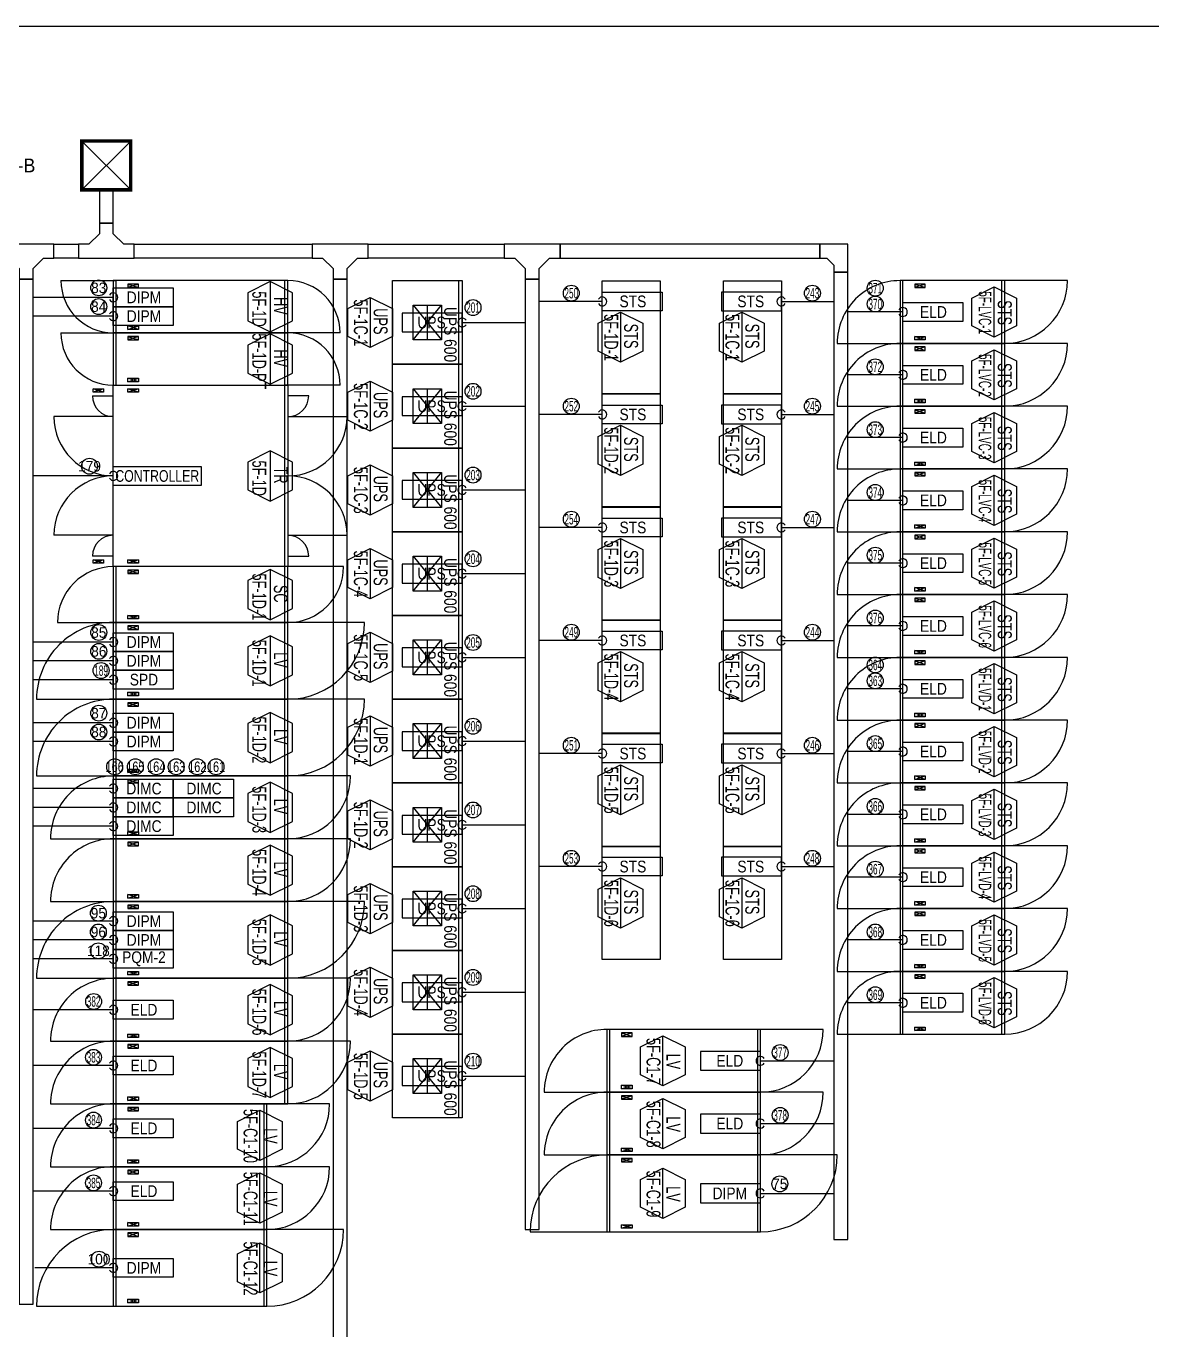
# Model space of a CAD drawing. Header units: millimetres. Extents: x 89450 to 753248, y -530175 to 1209785.
# Drawn here: x 324500 to 340634, y 401511 to 420198 of the extents above; entities that cross this region are included whole.
import ezdxf
from ezdxf.enums import TextEntityAlignment as Align

# ---------------------------------------------------------------- set-up
doc = ezdxf.new("R2010")
doc.units = ezdxf.units.MM
doc.header["$LTSCALE"] = 150
for name, color, linetype in [('------00 Switch Gear', 3, 'Continuous'), ('------00 Switch Gear_Number', 1, 'Continuous'), ('-----29 Indicator', 1, 'Continuous'), ('-----99 EPMS CABLE DUCT', 4, 'Continuous'), ('-----99 EPMS CONDUIT', 4, 'Continuous'), ('-----99 EPMS DEVICE', 3, 'Continuous'), ('-----99 EPMS PNL', 6, 'Continuous')]:
    doc.layers.add(name, color=color, linetype=linetype)
doc.layers.add('NOPLOT', color=191, linetype='Continuous', plot=False)
doc.styles.add('ELEC', font='')
doc.styles.get('ELEC').set_extended_font_data('Dotum')

# ---------------------------------------------------------------- blocks, each defined once
blk = doc.blocks.new('zw$32E')
for p, q in [((100, 0), (0, 0)), ((0, 0), (0, -400)), ((100, -75), (100, 0)), ((175, -150), (100, -75)), ((250, -150), (175, -150)), ((250, -250), (250, -150)), ((100, -325), (175, -250)), ((175, -250), (250, -250)), ((100, -400), (100, -325)), ((0, -400), (100, -400))]:
    blk.add_line(p, q)
blk = doc.blocks.new('750X2500')
at = {"layer": '------00 Switch Gear', "color": 161}
for p, q in [((-3250, 750), (-2458, 750)), ((-2460, 750), (-2460, 0)), ((-40, 750), (-40, 0)), ((-210, 700), (-360, 650)), ((-360, 700), (-210, 650)), ((-210, 50), (-360, 100)), ((-360, 50), (-210, 100)), ((750, 0), (-42, 0))]:
    blk.add_line(p, q, dxfattribs=at)
for points in [[(-2500, 750), (-2500, 0), (0, 0), (0, 750)], [(-360, 700), (-210, 700), (-210, 650), (-360, 650)], [(-360, 50), (-210, 50), (-210, 100), (-360, 100)]]:
    blk.add_lwpolyline(points, close=True, dxfattribs=at)
for centre, start, end in [((-2500, 750), 180, 270), ((0, 0), 0, 90)]:
    blk.add_arc(centre, 750, start, end, dxfattribs=at)
blk = doc.blocks.new('800X2500')
at = {"layer": '------00 Switch Gear', "color": 161}
for p, q in [((-2460, 800), (-2460, 0)), ((-210, 750), (-360, 700)), ((-360, 750), (-210, 700)), ((800, 800), (-42, 800)), ((-40, 800), (-40, 0)), ((-3300, 0), (-2458, 0)), ((-210, 50), (-360, 100)), ((-360, 50), (-210, 100))]:
    blk.add_line(p, q, dxfattribs=at)
for points in [[(-2500, 800), (-2500, 0), (0, 0), (0, 800)], [(-360, 750), (-210, 750), (-210, 700), (-360, 700)], [(-360, 50), (-210, 50), (-210, 100), (-360, 100)]]:
    blk.add_lwpolyline(points, close=True, dxfattribs=at)
for centre, start, end in [((-2500, 0), 90, 180), ((0, 800), 270, 0)]:
    blk.add_arc(centre, 800, start, end, dxfattribs=at)
blk = doc.blocks.new('1100X2500')
at = {"layer": '------00 Switch Gear', "color": 161}
for p, q in [((-2460, 1100), (-2460, 0)), ((-210, 1050), (-360, 1000)), ((-360, 1050), (-210, 1000)), ((1100, 1100), (-42, 1100)), ((-40, 1100), (-40, 0)), ((-3600, 0), (-2458, 0)), ((-210, 50), (-360, 100)), ((-360, 50), (-210, 100))]:
    blk.add_line(p, q, dxfattribs=at)
at = {"layer": '------00 Switch Gear', "color": 161, "elevation": 0}
for points in [[(-2500, 1100), (-2500, 0), (0, 0), (0, 1100)], [(-360, 1050), (-210, 1050), (-210, 1000), (-360, 1000)], [(-360, 50), (-210, 50), (-210, 100), (-360, 100)]]:
    blk.add_lwpolyline(points, close=True, dxfattribs=at)
at = {"layer": '------00 Switch Gear', "color": 161}
for centre, start, end in [((-2500, 0), 90, 180), ((0, 1100), 270, 0)]:
    blk.add_arc(centre, 1100, start, end, dxfattribs=at)
blk = doc.blocks.new('900X2500')
at = {"layer": '------00 Switch Gear', "color": 161}
for p, q in [((-2460, 900), (-2460, 0)), ((-210, 850), (-360, 800)), ((-360, 850), (-210, 800)), ((900, 900), (-42, 900)), ((-40, 900), (-40, 0)), ((-3400, 0), (-2458, 0)), ((-210, 50), (-360, 100)), ((-360, 50), (-210, 100))]:
    blk.add_line(p, q, dxfattribs=at)
at = {"layer": '------00 Switch Gear', "color": 161, "elevation": 0}
for points in [[(-2500, 900), (-2500, 0), (0, 0), (0, 900)], [(-360, 850), (-210, 850), (-210, 800), (-360, 800)], [(-360, 50), (-210, 50), (-210, 100), (-360, 100)]]:
    blk.add_lwpolyline(points, close=True, dxfattribs=at)
at = {"layer": '------00 Switch Gear', "color": 161}
for centre, start, end in [((-2500, 0), 90, 180), ((0, 900), 270, 0)]:
    blk.add_arc(centre, 900, start, end, dxfattribs=at)
blk = doc.blocks.new('UPS 600kV')
at = {"layer": '------00 Switch Gear', "color": 161}
blk.add_line((800, 850), (-402, 850), dxfattribs=at)
blk.add_lwpolyline([(798, -100), (-402, -100), (-402, 900), (798, 900)], close=True, dxfattribs=at)
at = {"layer": 'NOPLOT', "color": 161}
for p, q in [((-52, 199), (448, 601)), ((448, 199), (-52, 601)), ((-52, 400), (448, 400))]:
    blk.add_line(p, q, dxfattribs=at)
blk.add_lwpolyline([(448, 601), (448, 199), (-52, 199), (-52, 601)], close=True, dxfattribs=at)
at = {"layer": 'NOPLOT', "color": 161, "style": 'ELEC', "width": 0.85}
blk.add_text('UPS 600', height=178.2, dxfattribs=at).set_placement((-26, 731), align=Align.MIDDLE_LEFT)
blk = doc.blocks.new('1100x2200')
at = {"layer": '------00 Switch Gear', "color": 161}
for p, q in [((-2160, 0), (-2160, 1100)), ((-1990, 1050), (-1840, 1000)), ((-1840, 1050), (-1990, 1000)), ((1100, 1100), (-42, 1100)), ((-40, 0), (-40, 1100)), ((-3300, 0), (-2158, 0)), ((-1990, 50), (-1840, 100)), ((-1840, 50), (-1990, 100))]:
    blk.add_line(p, q, dxfattribs=at)
at = {"layer": '------00 Switch Gear', "color": 161, "elevation": 0}
for points in [[(0, 0), (0, 1100), (-2200, 1100), (-2200, 0)], [(-1840, 1050), (-1990, 1050), (-1990, 1000), (-1840, 1000)], [(-1840, 50), (-1990, 50), (-1990, 100), (-1840, 100)]]:
    blk.add_lwpolyline(points, close=True, dxfattribs=at)
at = {"layer": '------00 Switch Gear', "color": 161}
for centre, start, end in [((-2200, 0), 90, 180), ((0, 1100), 270, 0)]:
    blk.add_arc(centre, 1100, start, end, dxfattribs=at)
blk = doc.blocks.new('900x2200')
at = {"layer": '------00 Switch Gear', "color": 161}
for p, q in [((-2160, 900), (-2160, 0)), ((-210, 850), (-360, 800)), ((-360, 850), (-210, 800)), ((900, 900), (-42, 900)), ((-40, 900), (-40, 0)), ((-3100, 0), (-2158, 0)), ((-210, 50), (-360, 100)), ((-360, 50), (-210, 100))]:
    blk.add_line(p, q, dxfattribs=at)
for points in [[(-2200, 900), (-2200, 0), (0, 0), (0, 900)], [(-360, 850), (-210, 850), (-210, 800), (-360, 800)], [(-360, 50), (-210, 50), (-210, 100), (-360, 100)]]:
    blk.add_lwpolyline(points, close=True, dxfattribs=at)
for centre, start, end in [((-2200, 0), 90, 180), ((0, 900), 270, 0)]:
    blk.add_arc(centre, 900, start, end, dxfattribs=at)
blk = doc.blocks.new('STS-R')
at = {"color": 161}
blk.add_lwpolyline([(886994, -128588), (888614, -128588), (888614, -129418), (886994, -129418), (886994, -128588)], dxfattribs=at)
blk = doc.blocks.new('900X1500')
at = {"layer": '------00 Switch Gear', "color": 0}
for p, q in [((-1460, 900), (-1460, 0)), ((-210, 850), (-360, 800)), ((-360, 850), (-210, 800)), ((900, 900), (-42, 900)), ((-40, 900), (-40, 0)), ((-2400, 0), (-1458, 0)), ((-210, 50), (-360, 100)), ((-360, 50), (-210, 100))]:
    blk.add_line(p, q, dxfattribs=at)
at = {"layer": '------00 Switch Gear', "color": 0, "elevation": 0}
for points in [[(-1500, 900), (-1500, 0), (0, 0), (0, 900)], [(-360, 850), (-210, 850), (-210, 800), (-360, 800)], [(-360, 50), (-210, 50), (-210, 100), (-360, 100)]]:
    blk.add_lwpolyline(points, close=True, dxfattribs=at)
at = {"layer": '------00 Switch Gear', "color": 0}
for centre, start, end in [((-1500, 0), 90, 180), ((0, 900), 270, 0)]:
    blk.add_arc(centre, 900, start, end, dxfattribs=at)

msp = doc.modelspace()

# ---------------------------------------------------------------- linework, layer by layer
at = {"layer": '------00 Switch Gear', "color": 161}
for p, q in [((328210, 412450), (328210, 415050)), ((325450, 414900), (325750, 414900)), ((325450, 414900), (325750, 414900)), ((325610, 414950), (325460, 415000)), ((325610, 415000), (325460, 414950)), ((326110, 414950), (325960, 415000)), ((326110, 415000), (325960, 414950)), ((326110, 414950), (325960, 415000)), ((326110, 415000), (325960, 414950)), ((328550, 414900), (328250, 414900)), ((325750, 414600), (324900, 414600)), ((325750, 414600), (324900, 414600)), ((328250, 414600), (329100, 414600)), ((325750, 412900), (324900, 412900)), ((325750, 412900), (324900, 412900)), ((328250, 412900), (329100, 412900)), ((325750, 412600), (325450, 412600)), ((325750, 412600), (325450, 412600)), ((325610, 412500), (325460, 412550)), ((325610, 412550), (325460, 412500)), ((326110, 412500), (325960, 412550)), ((326110, 412550), (325960, 412500)), ((326110, 412500), (325960, 412550)), ((326110, 412550), (325960, 412500)), ((328250, 412600), (328550, 412600))]:
    msp.add_line(p, q, dxfattribs=at)
at = {"layer": '------00 Switch Gear', "color": 161, "elevation": 0}
for points in [[(325750, 412450), (325750, 415050), (328250, 415050), (328250, 412450)], [(325460, 414950), (325460, 415000), (325610, 415000), (325610, 414950)], [(325960, 414950), (325960, 415000), (326110, 415000), (326110, 414950)], [(325960, 414950), (325960, 415000), (326110, 415000), (326110, 414950)], [(325460, 412500), (325460, 412550), (325610, 412550), (325610, 412500)], [(325960, 412500), (325960, 412550), (326110, 412550), (326110, 412500)], [(325960, 412500), (325960, 412550), (326110, 412550), (326110, 412500)]]:
    msp.add_lwpolyline(points, close=True, dxfattribs=at)
at = {"layer": '------00 Switch Gear', "color": 161}
for centre, radius, start, end in [((325750, 414900), 300, 180, 270), ((325750, 414900), 300, 180, 270), ((328250, 414900), 300, 270, 0), ((325750, 414600), 850, 180, 270), ((325750, 414600), 850, 180, 270), ((328250, 414600), 850, 270, 0), ((325750, 412900), 850, 90, 180), ((325750, 412900), 850, 90, 180), ((328250, 412900), 850, 0, 90), ((325750, 412600), 300, 90, 180), ((325750, 412600), 300, 90, 180), ((328250, 412600), 300, 0, 90)]:
    msp.add_arc(centre, radius, start, end, dxfattribs=at)
at = {"layer": '------00 Switch Gear_Number', "color": 1, "elevation": 0}
for points in [[(328000, 416535), (328000, 415815), (328320, 415975), (328320, 416375), (328000, 416535), (327680, 416375), (327680, 415975), (328000, 415815)], [(329430, 416310), (329430, 415590), (329110, 415750), (329110, 416150), (329430, 416310), (329750, 416150), (329750, 415750), (329430, 415590)], [(333018, 416099), (333018, 415379), (332698, 415539), (332698, 415939), (333018, 416099), (333338, 415939), (333338, 415539), (333018, 415379)], [(334755, 416099), (334755, 415379), (334435, 415539), (334435, 415939), (334755, 416099), (335075, 415939), (335075, 415539), (334755, 415379)], [(328000, 415785), (328000, 415065), (328320, 415225), (328320, 415625), (328000, 415785), (327680, 415625), (327680, 415225), (328000, 415065)], [(329430, 415110), (329430, 414390), (329110, 414550), (329110, 414950), (329430, 415110), (329750, 414950), (329750, 414550), (329430, 414390)], [(333018, 414477), (333018, 413757), (332698, 413917), (332698, 414317), (333018, 414477), (333338, 414317), (333338, 413917), (333018, 413757)], [(334755, 414477), (334755, 413757), (334435, 413917), (334435, 414317), (334755, 414477), (335075, 414317), (335075, 413917), (334755, 413757)], [(328000, 414110), (328000, 413390), (328320, 413550), (328320, 413950), (328000, 414110), (327680, 413950), (327680, 413550), (328000, 413390)], [(329430, 413910), (329430, 413190), (329110, 413350), (329110, 413750), (329430, 413910), (329750, 413750), (329750, 413350), (329430, 413190)], [(333018, 412855), (333018, 412135), (332698, 412295), (332698, 412695), (333018, 412855), (333338, 412695), (333338, 412295), (333018, 412135)], [(334755, 412855), (334755, 412135), (334435, 412295), (334435, 412695), (334755, 412855), (335075, 412695), (335075, 412295), (334755, 412135)], [(329430, 412710), (329430, 411990), (329110, 412150), (329110, 412550), (329430, 412710), (329750, 412550), (329750, 412150), (329430, 411990)], [(328000, 412410), (328000, 411690), (328320, 411850), (328320, 412250), (328000, 412410), (327680, 412250), (327680, 411850), (328000, 411690)], [(329430, 411510), (329430, 410790), (329110, 410950), (329110, 411350), (329430, 411510), (329750, 411350), (329750, 410950), (329430, 410790)], [(328000, 411460), (328000, 410740), (328320, 410900), (328320, 411300), (328000, 411460), (327680, 411300), (327680, 410900), (328000, 410740)], [(333018, 411233), (333018, 410513), (332698, 410673), (332698, 411073), (333018, 411233), (333338, 411073), (333338, 410673), (333018, 410513)], [(334755, 411233), (334755, 410513), (334435, 410673), (334435, 411073), (334755, 411233), (335075, 411073), (335075, 410673), (334755, 410513)], [(328000, 410360), (328000, 409640), (328320, 409800), (328320, 410200), (328000, 410360), (327680, 410200), (327680, 409800), (328000, 409640)], [(329430, 410310), (329430, 409590), (329110, 409750), (329110, 410150), (329430, 410310), (329750, 410150), (329750, 409750), (329430, 409590)], [(333018, 409611), (333018, 408891), (332698, 409051), (332698, 409451), (333018, 409611), (333338, 409451), (333338, 409051), (333018, 408891)], [(334755, 409611), (334755, 408891), (334435, 409051), (334435, 409451), (334755, 409611), (335075, 409451), (335075, 409051), (334755, 408891)], [(328000, 409360), (328000, 408640), (328320, 408800), (328320, 409200), (328000, 409360), (327680, 409200), (327680, 408800), (328000, 408640)], [(329430, 409110), (329430, 408390), (329110, 408550), (329110, 408950), (329430, 409110), (329750, 408950), (329750, 408550), (329430, 408390)], [(328000, 408460), (328000, 407740), (328320, 407900), (328320, 408300), (328000, 408460), (327680, 408300), (327680, 407900), (328000, 407740)], [(333018, 407989), (333018, 407269), (332698, 407429), (332698, 407829), (333018, 407989), (333338, 407829), (333338, 407429), (333018, 407269)], [(334755, 407989), (334755, 407269), (334435, 407429), (334435, 407829), (334755, 407989), (335075, 407829), (335075, 407429), (334755, 407269)], [(329430, 407910), (329430, 407190), (329110, 407350), (329110, 407750), (329430, 407910), (329750, 407750), (329750, 407350), (329430, 407190)], [(328000, 407460), (328000, 406740), (328320, 406900), (328320, 407300), (328000, 407460), (327680, 407300), (327680, 406900), (328000, 406740)], [(329430, 406710), (329430, 405990), (329110, 406150), (329110, 406550), (329430, 406710), (329750, 406550), (329750, 406150), (329430, 405990)], [(328000, 406460), (328000, 405740), (328320, 405900), (328320, 406300), (328000, 406460), (327680, 406300), (327680, 405900), (328000, 405740)], [(328000, 405560), (328000, 404840), (328320, 405000), (328320, 405400), (328000, 405560), (327680, 405400), (327680, 405000), (328000, 404840)], [(329430, 405510), (329430, 404790), (329110, 404950), (329110, 405350), (329430, 405510), (329750, 405350), (329750, 404950), (329430, 404790)]]:
    msp.add_lwpolyline(points, dxfattribs=at)
at = {"layer": '------00 Switch Gear_Number', "elevation": 0}
for points in [[(338374, 415740), (338374, 416460), (338694, 416300), (338694, 415900), (338374, 415740), (338054, 415900), (338054, 416300), (338374, 416460)], [(338374, 414840), (338374, 415560), (338694, 415400), (338694, 415000), (338374, 414840), (338054, 415000), (338054, 415400), (338374, 415560)], [(338374, 413940), (338374, 414660), (338694, 414500), (338694, 414100), (338374, 413940), (338054, 414100), (338054, 414500), (338374, 414660)], [(338374, 413040), (338374, 413760), (338694, 413600), (338694, 413200), (338374, 413040), (338054, 413200), (338054, 413600), (338374, 413760)], [(338374, 412140), (338374, 412860), (338694, 412700), (338694, 412300), (338374, 412140), (338054, 412300), (338054, 412700), (338374, 412860)], [(338374, 411240), (338374, 411960), (338694, 411800), (338694, 411400), (338374, 411240), (338054, 411400), (338054, 411800), (338374, 411960)], [(333624, 405008), (333624, 405728), (333944, 405568), (333944, 405168), (333624, 405008), (333304, 405168), (333304, 405568), (333624, 405728)], [(333624, 404108), (333624, 404828), (333944, 404668), (333944, 404268), (333624, 404108), (333304, 404268), (333304, 404668), (333624, 404828)], [(327850, 403940), (327850, 404660), (328170, 404500), (328170, 404100), (327850, 403940), (327530, 404100), (327530, 404500), (327850, 404660)], [(333624, 403108), (333624, 403828), (333944, 403668), (333944, 403268), (333624, 403108), (333304, 403268), (333304, 403668), (333624, 403828)], [(327850, 403040), (327850, 403760), (328170, 403600), (328170, 403200), (327850, 403040), (327530, 403200), (327530, 403600), (327850, 403760)], [(327850, 402040), (327850, 402760), (328170, 402600), (328170, 402200), (327850, 402040), (327530, 402200), (327530, 402600), (327850, 402760)]]:
    msp.add_lwpolyline(points, dxfattribs=at)
at = {"layer": '------00 Switch Gear_Number'}
for points in [[(338374, 410340), (338374, 411060), (338694, 410900), (338694, 410500), (338374, 410340), (338054, 410500), (338054, 410900), (338374, 411060)], [(338374, 409440), (338374, 410160), (338694, 410000), (338694, 409600), (338374, 409440), (338054, 409600), (338054, 410000), (338374, 410160)], [(338374, 408540), (338374, 409260), (338694, 409100), (338694, 408700), (338374, 408540), (338054, 408700), (338054, 409100), (338374, 409260)], [(338374, 407640), (338374, 408360), (338694, 408200), (338694, 407800), (338374, 407640), (338054, 407800), (338054, 408200), (338374, 408360)], [(338374, 406740), (338374, 407460), (338694, 407300), (338694, 406900), (338374, 406740), (338054, 406900), (338054, 407300), (338374, 407460)], [(338374, 405840), (338374, 406560), (338694, 406400), (338694, 406000), (338374, 405840), (338054, 406000), (338054, 406400), (338374, 406560)]]:
    msp.add_lwpolyline(points, dxfattribs=at)
at = {"layer": '-----29 Indicator'}
for centre in [(325541, 416446, 0), (336669, 416441), (332313, 416370, 0), (335768, 416370, 0), (325541, 416177, 0), (330905, 416163, 0), (336669, 416214), (336669, 415314), (330905, 414963, 0), (332313, 414750, 0), (335768, 414750, 0), (336669, 414414), (325409, 413889, 0), (330905, 413763, 0), (336669, 413514), (332313, 413130, 0), (335768, 413130, 0), (330905, 412563, 0), (336669, 412614), (336669, 411714), (325542, 411506, 0), (332313, 411510, 0), (335768, 411510, 0), (325542, 411236, 0), (330905, 411363, 0), (336669, 411041), (325575, 410961, 0), (336669, 410814), (325542, 410350, 0), (325542, 410080, 0), (330905, 410163, 0), (332313, 409890, 0), (335768, 409890, 0), (336669, 409914), (325769, 409582, 0), (326066, 409582, 0), (326365, 409582, 0), (326651, 409582, 0), (326953, 409582, 0), (327222, 409582, 0), (330905, 408963, 0), (336669, 409014), (332313, 408270, 0), (335768, 408270, 0), (336669, 408114), (330905, 407763, 0), (325536, 407484, 0), (325536, 407214, 0), (336669, 407214), (325536, 406944, 0), (330905, 406563, 0), (325468, 406218, 0), (336669, 406314), (325466, 405418, 0), (335306, 405486, 0), (330905, 405363, 0), (325466, 404518, 0), (335306, 404586, 0), (325466, 403618, 0), (335301, 403604, 0), (325545, 402525, 0)]:
    msp.add_circle(centre, 114, dxfattribs=at)
at = {"layer": '-----99 EPMS CABLE DUCT'}
msp.add_line((319349, 420198), (344045, 420198), dxfattribs=at)
at = {"layer": '-----99 EPMS CABLE DUCT', "elevation": 0}
for points in [[(325750, 417850), (325550, 417850), (325550, 417372), (325750, 417372)], [(326050, 417072), (328600, 417072), (328600, 416872), (326050, 416872)], [(335874, 417072), (332153, 417072), (332153, 416872), (335874, 416872)], [(324600, 416572), (324400, 416572), (324400, 401882), (324600, 401882)], [(329100, 416572), (328900, 416572), (328900, 400152), (329100, 400152)], [(331853, 416572), (331653, 416572), (331653, 402952), (331853, 402952)], [(336274, 416672), (336074, 416672), (336074, 402807), (336274, 402807)]]:
    msp.add_lwpolyline(points, close=True, dxfattribs=at)
at = {"layer": '-----99 EPMS CABLE DUCT'}
for points in [[(324900, 417072), (325250, 417072), (325250, 416872), (324900, 416872)], [(329400, 417072), (331353, 417072), (331353, 416872), (329400, 416872)]]:
    msp.add_lwpolyline(points, close=True, dxfattribs=at)
at = {"layer": '-----99 EPMS CABLE DUCT', "elevation": 0}
msp.add_lwpolyline([(336074, 416672), (336274, 416672), (336274, 417072), (335874, 417072), (335874, 416872), (335974, 416872), (336074, 416772), (336074, 416672)], dxfattribs=at)
at = {"layer": '-----99 EPMS CONDUIT'}
for p, q in [((325750, 416310), (324600, 416310)), ((332757, 416252), (331853, 416252)), ((335324, 416252), (336074, 416252)), ((325750, 416040), (324600, 416040)), ((337064, 416100), (336274, 416100)), ((330750, 415950), (331653, 415950)), ((337064, 415200), (336274, 415200)), ((330750, 414750), (331653, 414750)), ((332757, 414632), (331853, 414632)), ((335324, 414632), (336074, 414632)), ((337064, 414300), (336274, 414300)), ((325750, 413750), (324600, 413750, 0)), ((330750, 413550), (331653, 413550)), ((337064, 413400), (336274, 413400)), ((332757, 413012), (331853, 413012)), ((335324, 413012), (336074, 413012)), ((337064, 412500), (336274, 412500)), ((330750, 412350), (331653, 412350)), ((337064, 411600), (336274, 411600)), ((325750, 411370), (324600, 411370)), ((332757, 411392), (331853, 411392)), ((335324, 411392), (336074, 411392)), ((330750, 411150), (331653, 411150)), ((325750, 411100), (324600, 411100)), ((325750, 410830), (324600, 410830)), ((337064, 410700), (336274, 410700)), ((325750, 410213), (324600, 410213)), ((325750, 409944), (324600, 409944)), ((330750, 409950), (331653, 409950)), ((332757, 409772), (331853, 409772)), ((335324, 409772), (336074, 409772)), ((337064, 409800), (336274, 409800)), ((325750, 409270), (324600, 409270)), ((325750, 409000), (324600, 409000)), ((337064, 408900), (336274, 408900)), ((325750, 408730), (324600, 408730)), ((330750, 408750), (331653, 408750)), ((332757, 408152), (331853, 408152)), ((335324, 408152), (336074, 408152)), ((337064, 408000), (336274, 408000)), ((330750, 407550), (331653, 407550)), ((325750, 407370), (324600, 407370)), ((325750, 407100), (324600, 407100)), ((337064, 407100), (336274, 407100)), ((325750, 406830), (324600, 406830)), ((330750, 406350), (331653, 406350)), ((325750, 406100), (324600, 406100)), ((337064, 406200), (336274, 406200)), ((335024, 405368, 0), (336075, 405368)), ((325750, 405300), (324600, 405300)), ((330750, 405150), (331653, 405150)), ((325750, 404400), (324600, 404400)), ((335024, 404468, 0), (336075, 404468)), ((325750, 403500), (324600, 403500)), ((335024, 403468, 0), (336074, 403468)), ((325750, 402400), (324625, 402400))]:
    msp.add_line(p, q, dxfattribs=at)
for centre, start, end in [((325750, 416310), 210, 150), ((332757, 416252), 210, 150), ((335324, 416252), 30, 330), ((337064, 416100), 210, 150), ((325750, 416040), 210, 150), ((330750, 415950), 30, 330), ((337064, 415200), 210, 150), ((330750, 414750), 30, 330), ((332757, 414632), 210, 150), ((335324, 414632), 30, 330), ((337064, 414300), 210, 150), ((325750, 413750), 210, 150), ((330750, 413550), 30, 330), ((337064, 413400), 210, 150), ((332757, 413012), 210, 150), ((335324, 413012), 30, 330), ((337064, 412500), 210, 150), ((330750, 412350), 30, 330), ((337064, 411600), 210, 150), ((325750, 411370), 210, 150), ((332757, 411392), 210, 150), ((335324, 411392), 30, 330), ((325750, 411100), 210, 150), ((330750, 411150), 30, 330), ((325750, 410830), 210, 150), ((337064, 410700), 210, 150), ((325750, 410213), 210, 150), ((325750, 409944), 210, 150), ((330750, 409950), 30, 330), ((332757, 409772), 210, 150), ((335324, 409772), 30, 330), ((337064, 409800), 210, 150), ((325750, 409270), 210, 150), ((325750, 409000), 210, 150), ((337064, 408900), 210, 150), ((325750, 408730), 210, 150), ((330750, 408750), 30, 330), ((332757, 408152), 210, 150), ((335324, 408152), 30, 330), ((337064, 408000), 210, 150), ((330750, 407550), 30, 330), ((325750, 407370), 210, 150), ((325750, 407100), 210, 150), ((337064, 407100), 210, 150), ((325750, 406830), 210, 150), ((330750, 406350), 30, 330), ((337064, 406200), 210, 150), ((325750, 406100), 210, 150), ((325750, 405300), 210, 150), ((335024, 405368, 0), 30, 330), ((330750, 405150), 30, 330), ((325750, 404400), 210, 150), ((335024, 404468, 0), 30, 330), ((325750, 403500), 210, 150), ((335024, 403468, 0), 30, 330), ((325750, 402400), 210, 150)]:
    msp.add_arc(centre, 63.8, start, end, dxfattribs=at)
at = {"layer": '-----99 EPMS DEVICE', "elevation": 0}
for points in [[(325750, 416445), (326610, 416445), (326610, 416175), (325750, 416175)], [(332757, 416386), (333617, 416386), (333617, 416117), (332757, 416117)], [(335324, 416386), (334464, 416386), (334464, 416117), (335324, 416117)], [(325750, 416175), (326610, 416175), (326610, 415905), (325750, 415905)], [(330750, 416085), (329890, 416085), (329890, 415815), (330750, 415815)], [(330750, 414885), (329890, 414885), (329890, 414615), (330750, 414615)], [(332757, 414766), (333617, 414766), (333617, 414497), (332757, 414497)], [(335324, 414766), (334464, 414766), (334464, 414497), (335324, 414497)], [(325750, 413885), (327010, 413885), (327010, 413615), (325750, 413615)], [(330750, 413685), (329890, 413685), (329890, 413415), (330750, 413415)], [(332757, 413146), (333617, 413146), (333617, 412877), (332757, 412877)], [(335324, 413146), (334464, 413146), (334464, 412877), (335324, 412877)], [(330750, 412485), (329890, 412485), (329890, 412215), (330750, 412215)], [(325750, 411504), (326610, 411504), (326610, 411235), (325750, 411235)], [(332757, 411526), (333617, 411526), (333617, 411257), (332757, 411257)], [(335324, 411526), (334464, 411526), (334464, 411257), (335324, 411257)], [(325750, 411235), (326610, 411235), (326610, 410965), (325750, 410965)], [(330750, 411285), (329890, 411285), (329890, 411015), (330750, 411015)], [(325750, 410965), (326610, 410965), (326610, 410696), (325750, 410696)], [(325750, 410348), (326610, 410348), (326610, 410079), (325750, 410079)], [(325750, 410079), (326610, 410079), (326610, 409809), (325750, 409809)], [(330750, 410085), (329890, 410085), (329890, 409815), (330750, 409815)], [(332757, 409906), (333617, 409906), (333617, 409637), (332757, 409637)], [(335324, 409906), (334464, 409906), (334464, 409637), (335324, 409637)], [(325750, 409404), (326610, 409404), (326610, 409135), (325750, 409135)], [(326610, 409404), (327470, 409404), (327470, 409135), (326610, 409135)], [(325750, 409135), (326610, 409135), (326610, 408865), (325750, 408865)], [(326610, 409135), (327470, 409135), (327470, 408865), (326610, 408865)], [(330750, 408885), (329890, 408885), (329890, 408615), (330750, 408615)], [(325750, 408865), (326610, 408865), (326610, 408596), (325750, 408596)], [(332757, 408286), (333617, 408286), (333617, 408017), (332757, 408017)], [(335324, 408286), (334464, 408286), (334464, 408017), (335324, 408017)], [(330750, 407685), (329890, 407685), (329890, 407415), (330750, 407415)], [(325750, 407504), (326610, 407504), (326610, 407235), (325750, 407235)], [(325750, 407235), (326610, 407235), (326610, 406965), (325750, 406965)], [(325750, 406965), (326610, 406965), (326610, 406696), (325750, 406696)], [(330750, 406485), (329890, 406485), (329890, 406215), (330750, 406215)], [(330750, 405285), (329890, 405285), (329890, 405015), (330750, 405015)], [(335024, 403603), (334164, 403603), (334164, 403333), (335024, 403333)], [(325750, 402535), (326610, 402535), (326610, 402265), (325750, 402265)]]:
    msp.add_lwpolyline(points, close=True, dxfattribs=at)
at = {"layer": '-----99 EPMS DEVICE', "color": 2, "elevation": 0}
for points in [[(337064, 416235), (337924, 416235), (337924, 415965), (337064, 415965)], [(337064, 415335), (337924, 415335), (337924, 415065), (337064, 415065)], [(337064, 414435), (337924, 414435), (337924, 414165), (337064, 414165)], [(337064, 413535), (337924, 413535), (337924, 413265), (337064, 413265)], [(337064, 412635), (337924, 412635), (337924, 412365), (337064, 412365)], [(337064, 411735), (337924, 411735), (337924, 411465), (337064, 411465)], [(337064, 410835), (337924, 410835), (337924, 410565), (337064, 410565)], [(337064, 409935), (337924, 409935), (337924, 409665), (337064, 409665)], [(337064, 409035), (337924, 409035), (337924, 408765), (337064, 408765)], [(337064, 408135), (337924, 408135), (337924, 407865), (337064, 407865)], [(337064, 407235), (337924, 407235), (337924, 406965), (337064, 406965)], [(337064, 406335), (337924, 406335), (337924, 406065), (337064, 406065)], [(325750, 406235), (326610, 406235), (326610, 405965), (325750, 405965)], [(325750, 405435), (326610, 405435), (326610, 405165), (325750, 405165)], [(335024, 405503), (334164, 405503), (334164, 405233), (335024, 405233)], [(335024, 404603), (334164, 404603), (334164, 404333), (335024, 404333)], [(325750, 404535), (326610, 404535), (326610, 404265), (325750, 404265)], [(325750, 403635), (326610, 403635), (326610, 403365), (325750, 403365)]]:
    msp.add_lwpolyline(points, close=True, dxfattribs=at)
at = {"layer": '-----99 EPMS PNL'}
for p, q in [((325300, 418550), (326000, 417850)), ((325300, 417850), (326000, 418550))]:
    msp.add_line(p, q, dxfattribs=at)
at = {"layer": '-----99 EPMS PNL', "const_width": 50}
msp.add_lwpolyline([(325300, 418550), (326000, 418550), (326000, 417850), (325300, 417850)], close=True, dxfattribs=at)
at = {"layer": '-----99 EPMS PNL', "const_width": 1, "elevation": 0}
msp.add_lwpolyline([(322653, 418019), (322653, 418380), (324824, 418380), (324824, 418019)], close=True, dxfattribs=at)

# ---------------------------------------------------------------- block references
at = {"layer": '------00 Switch Gear'}
for name, p, rotation in [('750X2500', (325750, 416550), 180), ('UPS 600kV', (329850, 416148), 270), ('STS-R', (204169, -472066), 90), ('STS-R', (205906, -472066), 90), ('750X2500', (325750, 415800), 180), ('UPS 600kV', (329850, 414948), 270), ('STS-R', (204169, -473688), 90), ('STS-R', (205906, -473688), 90), ('UPS 600kV', (329850, 413748), 270), ('STS-R', (204169, -475310), 90), ('STS-R', (205906, -475310), 90), ('UPS 600kV', (329850, 412548), 270), ('800X2500', (325750, 412450), 180), ('UPS 600kV', (329850, 411348), 270), ('STS-R', (204169, -476932), 90), ('STS-R', (205906, -476932), 90), ('1100X2500', (325750, 411650), 180), ('1100X2500', (325750, 410550), 180), ('UPS 600kV', (329850, 410148), 270), ('STS-R', (204169, -478554), 90), ('STS-R', (205906, -478554), 90), ('900X2500', (325750, 409450), 180), ('UPS 600kV', (329850, 408948), 270), ('900X2500', (325750, 408550), 180), ('STS-R', (204169, -480176), 90), ('STS-R', (205906, -480176), 90), ('UPS 600kV', (329850, 407748), 270), ('1100X2500', (325750, 407650), 180), ('UPS 600kV', (329850, 406548), 270), ('900X2500', (325750, 406550), 180), ('UPS 600kV', (329850, 405348), 270), ('900x2200', (332824, 405818, 0), 180), ('900X2500', (325750, 405650), 180), ('900x2200', (332824, 404918, 0), 180), ('900x2200', (325750, 404750), 180), ('900x2200', (325750, 403850), 180)]:
    msp.add_blockref(name, p, dxfattribs=dict(at, rotation=rotation))
at = {"layer": '------00 Switch Gear', "color": 161, "rotation": 180}
for p in [(337024, 416550), (337024, 415650), (337024, 414750), (337024, 413850), (337024, 412950), (337024, 412050), (337024, 411150), (337024, 410250), (337024, 409350), (337024, 408450), (337024, 407550), (337024, 406650)]:
    msp.add_blockref('900X1500', p, dxfattribs=at)
at = {"layer": '------00 Switch Gear'}
for p in [(335024, 402918, 0), (327950, 401850)]:
    msp.add_blockref('1100x2200', p, dxfattribs=at)
at = {"layer": '-----99 EPMS CABLE DUCT', "xscale": 2, "yscale": 2, "zscale": 2}
for p, rotation in [((325250, 416872), 89.99999999999993), ((324900, 417072), 269.9999999999999), ((329400, 417072), 269.9999999999999), ((332153, 417072), 269.9999999999999)]:
    msp.add_blockref('zw$32E', p, dxfattribs=dict(at, rotation=rotation))

# ---------------------------------------------------------------- texts
at = {"layer": '------00 Switch Gear_Number', "color": 0, "style": 'ELEC'}
for s, height, width, p in [('5F-1D', 200, 0.7, (327842, 416142)), ('5F-LVC-1', 180, 0.6, (338241, 416091)), ('HV', 200, 0.7, (328151, 416187)), ('5F-1C-1', 200, 0.7, (329297, 415945)), ('STS', 200, 0.7, (338525, 416091)), ('UPS', 200, 0.7, (329581, 415966)), ('5F-1D-1', 200, 0.7, (332885, 415734, 0)), ('5F-1C-1', 200, 0.7, (334622, 415734)), ('5F-1D-PT', 200, 0.7, (327842, 415392)), ('STS', 200, 0.7, (333170, 415755, 0)), ('STS', 200, 0.7, (334907, 415755)), ('HV', 200, 0.7, (328151, 415437)), ('5F-LVC-2', 180, 0.6, (338241, 415191)), ('STS', 200, 0.7, (338525, 415191)), ('5F-1C-2', 200, 0.7, (329297, 414745)), ('UPS', 200, 0.7, (329581, 414766)), ('5F-LVC-3', 180, 0.6, (338241, 414291)), ('5F-1D-2', 200, 0.7, (332885, 414112, 0)), ('STS', 200, 0.7, (333170, 414133, 0)), ('5F-1C-2', 200, 0.7, (334622, 414112)), ('STS', 200, 0.7, (334907, 414133)), ('STS', 200, 0.7, (338525, 414291)), ('5F-1D', 200, 0.7, (327842, 413717)), ('TR', 200, 0.7, (328151, 413762)), ('5F-1C-3', 200, 0.7, (329297, 413545)), ('UPS', 200, 0.7, (329581, 413566)), ('5F-LVC-4', 180, 0.6, (338241, 413391)), ('STS', 200, 0.7, (338525, 413391)), ('5F-1D-3', 200, 0.7, (332885, 412490, 0)), ('5F-1C-3', 200, 0.7, (334622, 412490)), ('5F-1C-4', 200, 0.7, (329297, 412345)), ('STS', 200, 0.7, (333170, 412511, 0)), ('STS', 200, 0.7, (334907, 412511)), ('5F-LVC-5', 180, 0.6, (338241, 412491)), ('STS', 200, 0.7, (338525, 412491)), ('UPS', 200, 0.7, (329581, 412366)), ('5F-1D-1', 200, 0.7, (327842, 412017)), ('SC', 200, 0.7, (328151, 412062)), ('5F-LVC-6', 180, 0.6, (338241, 411591)), ('STS', 200, 0.7, (338525, 411591)), ('5F-1D-1', 200, 0.7, (327842, 411067)), ('5F-1C-5', 200, 0.7, (329297, 411145)), ('UPS', 200, 0.7, (329581, 411166)), ('LV', 200, 0.7, (328151, 411112)), ('5F-1D-4', 200, 0.7, (332885, 410868, 0)), ('5F-1C-4', 200, 0.7, (334622, 410868)), ('STS', 200, 0.7, (333170, 410889, 0)), ('STS', 200, 0.7, (334907, 410889)), ('5F-LVD-1', 180, 0.6, (338241, 410691)), ('STS', 200, 0.7, (338525, 410691)), ('5F-1D-2', 200, 0.7, (327842, 409967)), ('5F-1D-1', 200, 0.7, (329297, 409945)), ('LV', 200, 0.7, (328151, 410012)), ('UPS', 200, 0.7, (329581, 409966)), ('5F-LVD-2', 180, 0.6, (338241, 409791)), ('STS', 200, 0.7, (338525, 409791)), ('5F-1D-5', 200, 0.7, (332885, 409246, 0)), ('STS', 200, 0.7, (333170, 409267, 0)), ('5F-1C-5', 200, 0.7, (334622, 409246)), ('STS', 200, 0.7, (334907, 409267)), ('5F-1D-3', 200, 0.7, (327842, 408967)), ('LV', 200, 0.7, (328151, 409012)), ('5F-1D-2', 200, 0.7, (329297, 408745)), ('5F-LVD-3', 180, 0.6, (338241, 408891)), ('STS', 200, 0.7, (338525, 408891)), ('UPS', 200, 0.7, (329581, 408766)), ('5F-1D-4', 200, 0.7, (327842, 408067)), ('LV', 200, 0.7, (328151, 408112)), ('5F-LVD-4', 180, 0.6, (338241, 407991)), ('STS', 200, 0.7, (338525, 407991)), ('5F-1D-6', 200, 0.7, (332885, 407624, 0)), ('5F-1C-6', 200, 0.7, (334622, 407624)), ('5F-1D-3', 200, 0.7, (329297, 407545)), ('STS', 200, 0.7, (333170, 407645, 0)), ('STS', 200, 0.7, (334907, 407645)), ('UPS', 200, 0.7, (329581, 407566)), ('5F-1D-5', 200, 0.7, (327842, 407067)), ('5F-LVD-5', 180, 0.6, (338241, 407091)), ('LV', 200, 0.7, (328151, 407112)), ('STS', 200, 0.7, (338525, 407091)), ('5F-1D-4', 200, 0.7, (329297, 406345)), ('UPS', 200, 0.7, (329581, 406366)), ('5F-LVD-6', 180, 0.6, (338241, 406191)), ('5F-1D-6', 200, 0.7, (327842, 406067)), ('STS', 200, 0.7, (338525, 406191)), ('LV', 200, 0.7, (328151, 406112)), ('5F-C1-7', 200, 0.7, (333491, 405359, 0)), ('5F-1D-7', 200, 0.7, (327842, 405167)), ('5F-1D-5', 200, 0.7, (329297, 405145)), ('UPS', 200, 0.7, (329581, 405166)), ('LV', 200, 0.7, (333775, 405359, 0)), ('LV', 200, 0.7, (328151, 405212)), ('5F-C1-8', 200, 0.7, (333491, 404459, 0)), ('5F-C1-10', 200, 0.7, (327717, 404291)), ('LV', 200, 0.7, (328001, 404291)), ('LV', 200, 0.7, (333775, 404459, 0)), ('5F-C1-11', 200, 0.7, (327717, 403391)), ('5F-C1-9', 200, 0.7, (333491, 403459, 0)), ('LV', 200, 0.7, (328001, 403391)), ('LV', 200, 0.7, (333775, 403459, 0)), ('5F-C1-12', 200, 0.7, (327717, 402391)), ('LV', 200, 0.7, (328001, 402391))]:
    msp.add_text(s, height=height, rotation=270, dxfattribs=dict(at, width=width)).set_placement(p, align=Align.MIDDLE_CENTER)
at = {"layer": '-----29 Indicator', "style": 'ELEC'}
for s, p in [('83', (325541, 416446, 0)), ('84', (325541, 416177, 0)), ('179', (325409, 413889, 0)), ('85', (325542, 411506, 0)), ('86', (325542, 411236, 0)), ('87', (325542, 410350, 0)), ('88', (325542, 410080, 0)), ('75', (335301, 403604, 0))]:
    msp.add_text(s, height=150, rotation=360, dxfattribs=at).set_placement(p, align=Align.MIDDLE_CENTER)
for s, width, p in [('250', 0.6, (332313, 416370, 0)), ('252', 0.6, (332313, 414750, 0)), ('254', 0.6, (332313, 413130, 0)), ('249', 0.6, (332313, 411510, 0)), ('189', 0.6, (325575, 410961, 0)), ('251', 0.6, (332313, 409890, 0)), ('166', 0.8, (325769, 409582, 0)), ('165', 0.8, (326066, 409582, 0)), ('164', 0.8, (326365, 409582, 0)), ('163', 0.8, (326651, 409582, 0)), ('162', 0.8, (326953, 409582, 0)), ('161', 0.8, (327222, 409582, 0)), ('253', 0.6, (332313, 408270, 0))]:
    msp.add_text(s, height=150, rotation=360, dxfattribs=dict(at, width=width)).set_placement(p, align=Align.MIDDLE_CENTER)
at = {"layer": '-----29 Indicator', "style": 'ELEC', "width": 0.6}
for s, p in [('243', (335768, 416370, 0)), ('371', (336669, 416441)), ('201', (330905, 416163, 0)), ('370', (336669, 416214)), ('372', (336669, 415314)), ('202', (330905, 414963, 0)), ('245', (335768, 414750, 0)), ('373', (336669, 414414)), ('203', (330905, 413763, 0)), ('374', (336669, 413514)), ('247', (335768, 413130, 0)), ('204', (330905, 412563, 0)), ('375', (336669, 412614)), ('376', (336669, 411714)), ('244', (335768, 411510, 0)), ('205', (330905, 411363, 0)), ('364', (336669, 411041)), ('363', (336669, 410814)), ('206', (330905, 410163, 0)), ('246', (335768, 409890, 0)), ('365', (336669, 409914)), ('366', (336669, 409014)), ('207', (330905, 408963, 0)), ('248', (335768, 408270, 0)), ('367', (336669, 408114)), ('208', (330905, 407763, 0)), ('368', (336669, 407214)), ('209', (330905, 406563, 0)), ('382', (325468, 406218, 0)), ('369', (336669, 406314)), ('377', (335306, 405486, 0)), ('383', (325466, 405418, 0)), ('210', (330905, 405363, 0)), ('384', (325466, 404518, 0)), ('378', (335306, 404586, 0)), ('385', (325466, 403618, 0))]:
    msp.add_text(s, height=150, dxfattribs=at).set_placement(p, align=Align.MIDDLE_CENTER)
at = {"layer": '-----29 Indicator', "style": 'ELEC'}
for s, p in [('95', (325536, 407484, 0)), ('96', (325536, 407214, 0)), ('118', (325536, 406944, 0)), ('100', (325545, 402525, 0))]:
    msp.add_text(s, height=150, dxfattribs=at).set_placement(p, align=Align.MIDDLE_CENTER)
at = {"layer": '-----99 EPMS DEVICE', "style": 'ELEC', "width": 0.9}
for s, p in [('DIPM', (326189, 416310)), ('STS', (333196, 416252)), ('DIPM', (326189, 416041)), ('STS', (333196, 414632)), ('STS', (333196, 413012)), ('DIPM', (326189, 411370)), ('STS', (333196, 411392)), ('DIPM', (326189, 411100)), ('SPD', (326189, 410831)), ('DIPM', (326189, 410214)), ('DIPM', (326189, 409944)), ('STS', (333196, 409772)), ('DIMC', (326189, 409270)), ('DIMC', (327050, 409270)), ('DIMC', (326189, 409000)), ('DIMC', (327050, 409000)), ('DIMC', (326189, 408731)), ('STS', (333196, 408152)), ('DIPM', (334585, 403468, 0))]:
    msp.add_text(s, height=168, rotation=360, dxfattribs=at).set_placement(p, align=Align.MIDDLE)
for s, p in [('STS', (334885, 416252)), ('UPS', (330311, 415950)), ('UPS', (330311, 414750)), ('STS', (334885, 414632)), ('UPS', (330311, 413550)), ('STS', (334885, 413012)), ('UPS', (330311, 412350)), ('STS', (334885, 411392)), ('UPS', (330311, 411150)), ('UPS', (330311, 409950)), ('STS', (334885, 409772)), ('UPS', (330311, 408750)), ('STS', (334885, 408152)), ('UPS', (330311, 407550)), ('DIPM', (326189, 407370)), ('DIPM', (326189, 407100)), ('PQM-2', (326189, 406831)), ('UPS', (330311, 406350)), ('UPS', (330311, 405150)), ('DIPM', (326189, 402400))]:
    msp.add_text(s, height=168, dxfattribs=at).set_placement(p, align=Align.MIDDLE)
at = {"layer": '-----99 EPMS DEVICE', "color": 2, "style": 'ELEC', "width": 0.9}
for p in [(337503, 416100), (337503, 415200), (337503, 414300), (337503, 413400), (337503, 412500), (337503, 411600), (337503, 410700), (337503, 409800), (337503, 408900), (337503, 408000), (337503, 407100), (337503, 406200), (326189, 406100), (326189, 405300), (334585, 405368, 0), (326189, 404400), (334585, 404468, 0), (326189, 403500)]:
    msp.add_text('ELD', height=168, dxfattribs=at).set_placement(p, align=Align.MIDDLE)
at = {"layer": '-----99 EPMS DEVICE', "style": 'ELEC', "width": 0.8}
msp.add_text('CONTROLLER', height=168, rotation=360, dxfattribs=at).set_placement((326380, 413750), align=Align.MIDDLE_CENTER)
at = {"layer": '-----99 EPMS PNL', "style": 'ELEC'}
msp.add_text('A-DCP(E)-4F-B', height=196.83, dxfattribs=at).set_placement((323739, 418200), align=Align.MIDDLE_CENTER)

doc.saveas('drawing.dxf')
